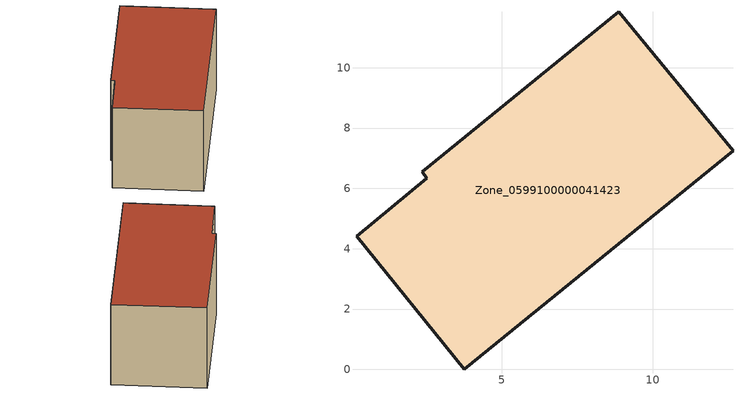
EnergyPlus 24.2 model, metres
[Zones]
Zone_0599100000041423
 floor ground (C_G): 0.18,4.41 2.52,6.34 2.36,6.55 8.88,11.86 12.66,7.24 3.76,0 z3.12
 wall outside (C_F): 3.76,0 12.66,7.24 8.88,11.86 2.36,6.55 2.52,6.34 0.18,4.41 3.76,0 z3.12:9.02
 roof outside (C_R): 2.52,6.34 0.18,4.41 3.76,0 12.66,7.24 8.88,11.86 2.36,6.55 z9.02
[BUILDING]
Pand.0599100000041423: North Axis=0; Terrain=City; Loads Convergence Tolerance Value=0.04; Temperature Convergence Tolerance Value=0.4; Solar Distribution=FullExterior; Maximum Number of Warmup Days=25; Minimum Number of Warmup Days=1
[Site:Location]
Rotterdam.The.Hague.AP_ZH_NLD Design_Conditions: Latitude=51.96; Longitude=4.45; Time Zone=1; Elevation=-4.5
[SITE:GROUNDTEMPERATURE:BUILDINGSURFACE]
18, 18, 18, 18, 18, 18, 18, 18, 18, 18, 18, 18
[MATERIAL] Thermal Absorptance=0.9; Solar Absorptance=0.7; Visible Absorptance=0.7
Name | Roughness | Thickness | Conductivity | Density | Specific Heat
G.TI.1946-1964 | MediumSmooth | 0.15 | 1 | 540 | 1210
F.TI.1946-1964 | Rough | 0.3 | 0.857143 | 1920 | 840
R.TI.1946-1964 | MediumRough | 0.2 | 0.277778 | 1500 | 1000
[CONSTRUCTION]
C_G: G.TI.1946-1964
C_F: F.TI.1946-1964
C_R: R.TI.1946-1964
[ZONE]
Zone_0599100000041423: Type=1; Multiplier=1; Ceiling Height=Autocalculate; Volume=Autocalculate; Floor Area=autocalculate; Part of Total Floor Area=Yes
[ZONEINFILTRATION:DESIGNFLOWRATE]
Infil_Zone_0599100000041423: Zone or ZoneList or Space or SpaceList=Zone_0599100000041423; Schedule=AlwaysOn; Design Flow Rate Calculation Method=Flow/Area; Flow Rate per Floor Area=0.003; Constant Term Coefficient=1; Temperature Term Coefficient=0; Velocity Term Coefficient=0; Velocity Squared Term Coefficient=0
[HVACTEMPLATE:ZONE:IDEALLOADSAIRSYSTEM]
Zone_0599100000041423: Maximum Heating Supply Air Temperature=50; Minimum Cooling Supply Air Temperature=13; Maximum Heating Supply Air Humidity Ratio=0.0156; Minimum Cooling Supply Air Humidity Ratio=0.0077; Heating Limit=NoLimit; Cooling Limit=NoLimit; Dehumidification Control Type=ConstantSensibleHeatRatio; Cooling Sensible Heat Ratio=0.7; Dehumidification Setpoint=60; Humidification Control Type=None; Humidification Setpoint=30; Outdoor Air Method=None; Outdoor Air Flow Rate per Person=0.00944; Outdoor Air Flow Rate per Zone Floor Area=0; Outdoor Air Flow Rate per Zone=0; Demand Controlled Ventilation Type=None; Outdoor Air Economizer Type=NoEconomizer; Heat Recovery Type=None; Sensible Heat Recovery Effectiveness=0.7; Latent Heat Recovery Effectiveness=0.65
[ZONECONTROL:THERMOSTAT]
ThermostatControl_Zone_0599100000041423: Zone or ZoneList=Zone_0599100000041423; Control Type Schedule=DualSetpointControlType; Control 1=Thermostat_Zone_0599100000041423; Temperature Difference Between Cutout And Setpoint=0
[THERMOSTATSETPOINT:DUALSETPOINT]
Thermostat_Zone_0599100000041423: Heating Setpoint Temperature Schedule=HeatingSetpoint_Zone_0599100000041423; Cooling Setpoint Temperature Schedule=CoolingSetpoint_Zone_0599100000041423
[SCHEDULE:COMPACT]
HeatingSetpoint_Zone_0599100000041423: Through: 12/31, For: AllDays, Until: 24:00, 21
CoolingSetpoint_Zone_0599100000041423: Through: 12/31, For: AllDays, Until: 24:00, 24
DualSetpointControlType: Through: 12/31, For: AllDays, Until: 24:00, 4
AlwaysOn: Through: 12/31, For: AllDays, Until: 24:00, 1
